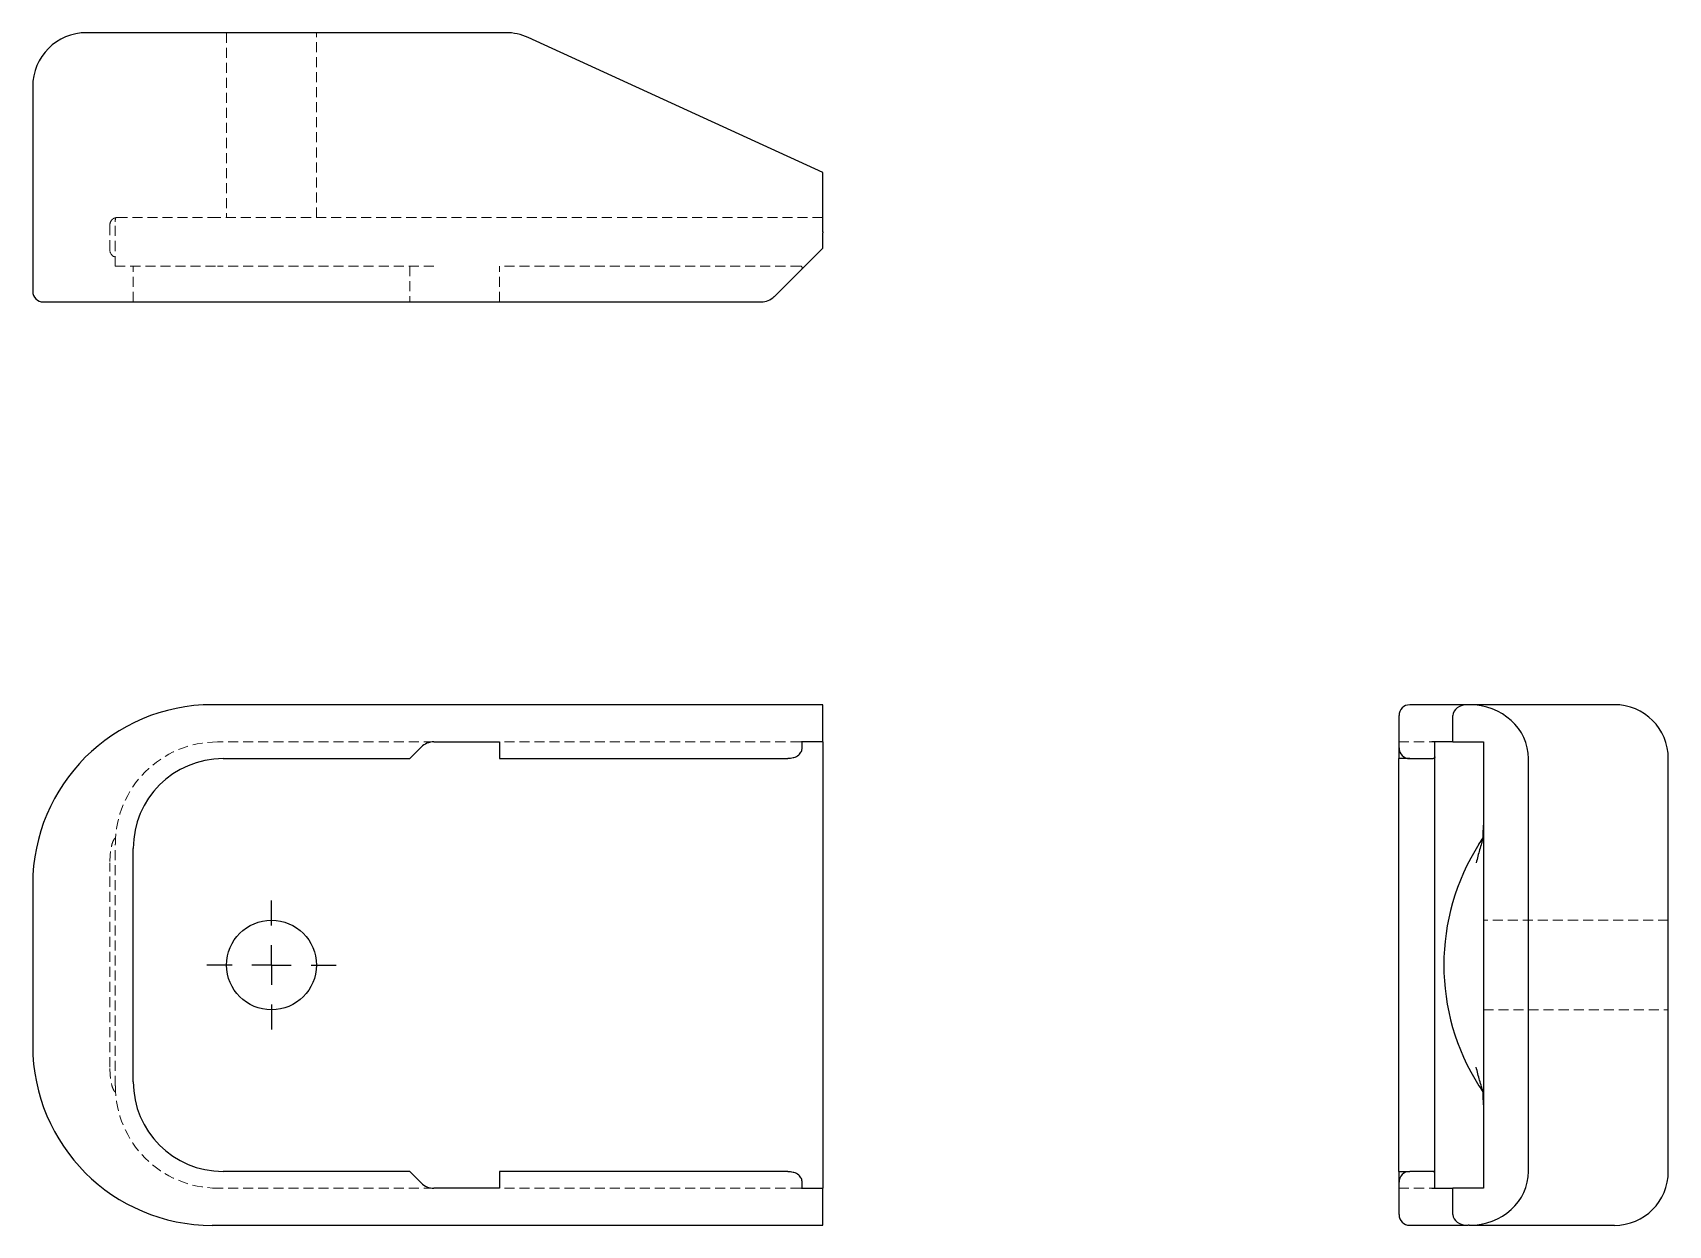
# Model space of a CAD drawing. Header units: millimetres. Extents: x 33 to 240, y 24 to 175.
import ezdxf

# ---------------------------------------------------------------- set-up
doc = ezdxf.new("R2010")
doc.units = ezdxf.units.MM
doc.linetypes.add('HIDDEN', pattern=[1.905, 1.27, -0.635])
doc.layers.add('10', color=7, linetype='Continuous')

# ---------------------------------------------------------------- blocks, each defined once
blk = doc.blocks.new('SW_CENTERMARKSYMBOL_0')
at = {"layer": '10', "color": 0}
for p, q in [((0, 5), (0, 8.18)), ((0, 0), (0, 2.5)), ((-5, 0), (-8.18, 0)), ((0, 0), (-2.5, 0)), ((0, 0), (0, -2.5)), ((0, 0), (2.5, 0)), ((5, 0), (8.18, 0)), ((0, -5), (0, -8.18))]:
    blk.add_line(p, q, dxfattribs=at)

msp = doc.modelspace()

# ---------------------------------------------------------------- linework, layer by layer
at = {"color": 7, "linetype": 'Continuous', "lineweight": 25}
for p, q in [((55.73, 175.05), (39.82, 175.05)), ((92.88, 175.05), (55.73, 175.05)), ((133, 157.35), (95.72, 174.43)), ((33, 168.23), (33, 142.32)), ((133, 149.85), (133, 157.35)), ((133, 149.85), (133, 149.7)), ((133, 147.77), (133, 149.7)), ((126.85, 141.62), (133, 147.77)), ((34.36, 140.95), (55.73, 140.95)), ((55.73, 140.95), (125.24, 140.95)), ((125.24, 89.95), (55.73, 89.95)), ((125.88, 89.95), (125.24, 89.95)), ((133, 89.95), (125.88, 89.95)), ((133, 88.59), (133, 89.95)), ((207.58, 89.95), (207.32, 89.95)), ((214.7, 89.95), (207.58, 89.95)), ((214.85, 89.95), (214.7, 89.95)), ((233.23, 89.95), (214.85, 89.95)), ((133, 85.25), (133, 88.59)), ((205.95, 88.59), (205.95, 84.5)), ((212.77, 85.25), (212.77, 88.59)), ((83.78, 85.25), (92.09, 85.25)), ((92.09, 85.25), (92.09, 84.5)), ((133, 85.25), (130.34, 85.25)), ((130.41, 84.5), (130.41, 85.25)), ((133, 85.25), (133, 28.75)), ((212.77, 85.25), (210.11, 85.25)), ((210.5, 84.5), (210.5, 85.25)), ((212.77, 85.25), (216.64, 85.25)), ((216.64, 85.25), (216.64, 28.75)), ((57.09, 83.14), (80.73, 83.14)), ((82.18, 84.58), (80.73, 83.14)), ((92.09, 84.5), (92.09, 83.14)), ((92.09, 83.14), (125.24, 83.14)), ((125.24, 83.14), (125.88, 83.14)), ((125.88, 83.14), (128.57, 83.14)), ((130.4, 84.5), (130.4, 84.5)), ((205.95, 84.5), (205.95, 83.14)), ((207.32, 83.14), (205.95, 83.14)), ((205.95, 71.77), (205.95, 83.14)), ((207.32, 83.14), (207.58, 83.14)), ((207.58, 83.14), (210.27, 83.14)), ((210.5, 83.14), (210.27, 83.14)), ((210.5, 83.36), (210.5, 84.5)), ((210.5, 83.14), (210.5, 83.36)), ((210.5, 71.77), (210.5, 83.14)), ((222.35, 30.86), (222.35, 83.14)), ((240.05, 30.86), (240.05, 83.14)), ((45.73, 42.23), (45.73, 71.77)), ((205.95, 42.23), (205.95, 71.77)), ((210.5, 42.23), (210.5, 71.77)), ((33, 67.23), (33, 46.77)), ((205.95, 30.86), (205.95, 42.23)), ((210.5, 30.86), (210.5, 42.23)), ((80.73, 30.86), (57.09, 30.86)), ((80.73, 30.86), (82.18, 29.42)), ((125.24, 30.86), (92.09, 30.86)), ((92.09, 30.86), (92.09, 29.5)), ((92.09, 29.5), (92.09, 28.75)), ((125.88, 30.86), (125.24, 30.86)), ((128.57, 30.86), (125.88, 30.86)), ((129.25, 30.75), (128.57, 30.86)), ((130.4, 29.5), (130.4, 29.5)), ((130.41, 28.75), (130.41, 29.5)), ((205.95, 30.86), (207.32, 30.86)), ((205.95, 30.86), (205.95, 29.5)), ((205.95, 29.5), (205.95, 25.41)), ((207.58, 30.86), (207.32, 30.86)), ((210.27, 30.86), (207.58, 30.86)), ((210.27, 30.86), (210.5, 30.86)), ((210.5, 30.64), (210.5, 30.86)), ((210.5, 29.5), (210.5, 30.64)), ((210.5, 28.75), (210.5, 29.5)), ((92.09, 28.75), (83.78, 28.75)), ((130.34, 28.75), (133, 28.75)), ((133, 25.41), (133, 28.75)), ((210.11, 28.75), (212.77, 28.75)), ((212.77, 25.41), (212.77, 28.75)), ((216.64, 28.75), (212.77, 28.75)), ((133, 24.05), (133, 25.41)), ((55.73, 24.05), (125.24, 24.05)), ((125.24, 24.05), (125.88, 24.05)), ((125.88, 24.05), (133, 24.05)), ((207.32, 24.05), (207.58, 24.05)), ((207.58, 24.05), (214.7, 24.05)), ((214.85, 24.05), (214.7, 24.05)), ((214.85, 24.05), (233.23, 24.05))]:
    msp.add_line(p, q, dxfattribs=at)
at = {"color": 7, "linetype": 'HIDDEN', "lineweight": 18}
for p, q in [((57.55, 175.05), (57.55, 151.64)), ((68.91, 151.64), (68.91, 175.05)), ((56.41, 151.64), (43.68, 151.64)), ((133, 151.64), (56.41, 151.64)), ((42.77, 147.52), (42.77, 150.73)), ((43.45, 145.5), (43.45, 151.08)), ((43.45, 145.5), (56.41, 145.5)), ((45.73, 140.95), (45.73, 145.5)), ((83.78, 145.5), (56.41, 145.5)), ((80.73, 145.5), (80.73, 140.95)), ((130.18, 145.5), (92.09, 145.5)), ((92.09, 140.95), (92.09, 145.5)), ((83.78, 85.25), (56.41, 85.25)), ((130.18, 85.25), (92.09, 85.25)), ((130.34, 85.25), (130.18, 85.25)), ((205.95, 85.25), (210.11, 85.25)), ((128.57, 83.14), (129.25, 83.25)), ((43.45, 41.7), (43.45, 72.3)), ((42.77, 44.06), (42.77, 69.94)), ((240.05, 62.68), (216.64, 62.68)), ((216.64, 51.32), (240.05, 51.32)), ((83.78, 28.75), (56.41, 28.75)), ((130.18, 28.75), (92.09, 28.75)), ((130.34, 28.75), (130.18, 28.75)), ((205.95, 28.75), (210.11, 28.75))]:
    msp.add_line(p, q, dxfattribs=at)
at = {"color": 7, "linetype": 'Continuous', "lineweight": 25}
msp.add_circle((63.23, 57), 5.68, dxfattribs=at)
for centre, radius, start, end in [((39.82, 168.23), 6.82, 90, 180), ((92.88, 168.23), 6.82, 65.3884, 90), ((34.36, 142.32), 1.36, 180, 270), ((125.24, 143.23), 2.27, 270, 315), ((55.73, 67.23), 22.73, 90, 180), ((207.32, 88.59), 1.36, 90, 180), ((233.23, 83.14), 6.82, 0, 90), ((83.78, 82.98), 2.27, 90, 135), ((57.09, 71.77), 11.36, 90, 180), ((207.32, 84.5), 1.36, 180, 270), ((240.18, 57), 28.55, 147.5999, 212.4001), ((55.73, 46.77), 22.73, 180, 270), ((57.09, 42.23), 11.36, 180, 270), ((83.78, 31.02), 2.27, 225, 270), ((207.32, 29.5), 1.36, 90, 180), ((233.23, 30.86), 6.82, 270, 0), ((207.32, 25.41), 1.36, 180, 270)]:
    msp.add_arc(centre, radius, start, end, dxfattribs=at)
at = {"color": 7, "linetype": 'HIDDEN', "lineweight": 18}
for centre, radius, start, end in [((43.68, 147.52), 0.909, 180, 255.5225), ((130.18, 145.27), 0.227, 315, 90), ((56.41, 72.3), 12.95, 90, 180), ((56.41, 41.7), 12.95, 180, 270)]:
    msp.add_arc(centre, radius, start, end, dxfattribs=at)
at = {"color": 7, "linetype": 'Continuous', "lineweight": 25}
for centre, major_axis, ratio, start_param, end_param in [((214.7, 88.59), (-1.93, 0), 0.707107, 4.712389, 6.283185), ((214.85, 83.14), (7.5, 0), 0.909152, 0, 1.570796), ((214.85, 30.86), (7.5, 0), 0.909152, 4.712389, 6.283185), ((214.7, 25.41), (-1.93, 0), 0.707107, 0, 1.570796)]:
    msp.add_ellipse(centre, major_axis=major_axis, ratio=ratio, start_param=start_param, end_param=end_param, dxfattribs=at)
at = {"color": 7, "linetype": 'HIDDEN', "lineweight": 18}
for points in [[(43.48, 151.61), (43.42, 151.6), (43.38, 151.58), (43.29, 151.55), (43.26, 151.53), (43.16, 151.48), (43.11, 151.44), (42.98, 151.32), (42.93, 151.24), (42.8, 151.01), (42.77, 150.87), (42.77, 150.73)], [(43.48, 73.12), (43.42, 73.07), (43.38, 73.02), (43.29, 72.91), (43.26, 72.85), (43.16, 72.66), (43.11, 72.53), (42.98, 72.14), (42.93, 71.87), (42.8, 71.05), (42.77, 70.49), (42.77, 69.94)], [(43.48, 40.88), (43.42, 40.93), (43.38, 40.98), (43.29, 41.09), (43.26, 41.15), (43.16, 41.34), (43.11, 41.47), (42.98, 41.86), (42.93, 42.13), (42.8, 42.95), (42.77, 43.51), (42.77, 44.06)]]:
    msp.add_open_spline(points, degree=3, knots=[0, 0, 0, 0, 0.0625, 0.0625, 0.125, 0.125, 0.25, 0.25, 0.5, 0.5, 1, 1, 1, 1], dxfattribs=at)
for points in [[(43.45, 151.08), (43.45, 151.26), (43.46, 151.43), (43.48, 151.61)], [(43.48, 151.61), (43.51, 151.62), (43.58, 151.64), (43.68, 151.64)]]:
    msp.add_open_spline(points, degree=3, dxfattribs=at)
at = {"color": 7, "linetype": 'Continuous', "lineweight": 25}
for points, knots in [([(129.25, 83.24), (129.25, 83.24), (129.05, 83.14), (128.81, 83.14), (128.57, 83.14)], [0, 0, 0, 0, 0.007295, 1, 1, 1, 1]), ([(129.25, 83.25), (129.29, 83.26), (129.56, 83.3), (129.88, 83.51), (130.17, 83.81), (130.31, 84.04), (130.39, 84.27), (130.4, 84.43), (130.41, 84.5)], [0, 0, 0, 0, 0.064298, 0.437433, 0.598345, 0.744402, 0.877709, 1, 1, 1, 1]), ([(210.5, 83.36), (210.5, 83.3), (210.48, 83.25), (210.39, 83.16), (210.33, 83.14), (210.27, 83.14)], [0, 0, 0, 0, 0.5, 0.5, 1, 1, 1, 1]), ([(216.61, 73.12), (216.6, 73.07), (216.58, 73.02), (216.55, 72.91), (216.53, 72.85), (216.48, 72.66), (216.44, 72.53), (216.32, 72.14), (216.24, 71.87), (216.01, 71.05), (215.87, 70.49), (215.73, 69.94)], [0, 0, 0, 0, 0.0625, 0.0625, 0.125, 0.125, 0.25, 0.25, 0.5, 0.5, 1, 1, 1, 1]), ([(216.61, 40.88), (216.6, 40.93), (216.58, 40.98), (216.55, 41.09), (216.53, 41.15), (216.48, 41.34), (216.44, 41.47), (216.32, 41.86), (216.24, 42.13), (216.01, 42.95), (215.87, 43.51), (215.73, 44.06)], [0, 0, 0, 0, 0.0625, 0.0625, 0.125, 0.125, 0.25, 0.25, 0.5, 0.5, 1, 1, 1, 1]), ([(128.57, 30.86), (128.81, 30.86), (129.05, 30.86), (129.25, 30.76), (129.25, 30.76)], [0, 0, 0, 0, 0.9954573, 1, 1, 1, 1]), ([(130.41, 29.5), (130.4, 29.57), (130.39, 29.73), (130.31, 29.96), (130.17, 30.19), (129.88, 30.49), (129.56, 30.71), (129.29, 30.74), (129.25, 30.75)], [0, 0, 0, 0, 0.122431, 0.255519, 0.401229, 0.562058, 0.934623, 1, 1, 1, 1]), ([(210.5, 30.64), (210.5, 30.67), (210.49, 30.73), (210.43, 30.81), (210.36, 30.85), (210.3, 30.86), (210.27, 30.86)], [0, 0, 0, 0, 0.285714, 0.5, 0.785714, 1, 1, 1, 1])]:
    msp.add_open_spline(points, degree=3, knots=knots, dxfattribs=at)
for points in [[(216.61, 73.12), (216.62, 73.65), (216.64, 74.18), (216.64, 74.71)], [(216.08, 72.3), (216.26, 72.57), (216.43, 72.85), (216.61, 73.12)], [(216.08, 41.7), (216.26, 41.43), (216.43, 41.15), (216.61, 40.88)], [(216.64, 39.29), (216.64, 39.82), (216.62, 40.35), (216.61, 40.88)]]:
    msp.add_open_spline(points, degree=3, dxfattribs=at)

# ---------------------------------------------------------------- block references
at = {"layer": '10'}
msp.add_blockref('SW_CENTERMARKSYMBOL_0', (63.23, 57), dxfattribs=at)

doc.saveas('drawing.dxf')
